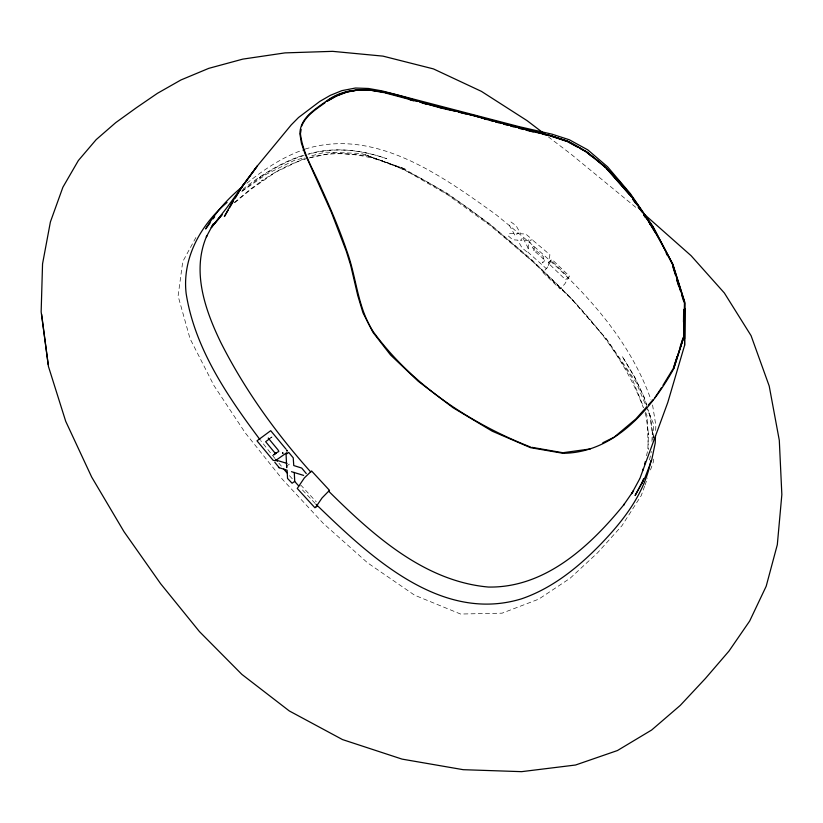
<?xml version="1.0" encoding="UTF-8"?>
<svg xmlns="http://www.w3.org/2000/svg" width="823" height="823" viewBox="0 0 823 823"><rect width="100%" height="100%" fill="white"/><g stroke="black" fill="none" stroke-linecap="round" stroke-linejoin="round"><path stroke-width="0.62" stroke-dasharray="4.12 3.09" d="M653.483 459.121L653.472 461.631L650.098 471.003M653.503 437.764L653.524 423.938L636.107 382.253L607.045 339.683L571.728 299.222L532.172 261.128L490.415 225.656L447.167 194.465L403.023 169.013L361.276 153.448L325.404 152.142L309.757 156.308M655.674 430.48L655.849 425.429L652.495 404.556M651.95 441.354L652.289 432.466L652.402 434.565L649.861 415.882L647.927 409.803M652.978 439.842L653.153 436.231L650.633 417.374L648.298 410.019M649.532 459.944L651.343 451.457M646.539 455.757L647.804 449.862L648.503 432.641L648.658 434.873L646.189 416.695L645.057 413.136M644.615 486.218L641.251 495.58L621.962 525.681L597.488 552.912L570.092 578.291L538.674 599.175L502.102 613.166L460.602 614.04L414.566 595.173L367.644 562.891L323.346 523.459L282.412 479.305L245.305 432.919L213.97 385.586L190.031 338.654L178.097 296.023L182.737 261.652L197.335 234.864M645.037 485.045L647.567 478.019M234.267 202.54L250.892 188.837L263.185 179.887L261.488 181.009C275.828 171.462 291.105 162.728 307.884 158.314M234.812 202.653L250.521 189.629L275.479 172.244L302.597 159.281L305.096 158.757M300.539 485.951L301.156 485.447L316.269 501.845M242.713 189.383C259.934 175.855 278.668 163.931 299.387 156.524L303.224 155.444M242.085 190.926L261.066 176.708L259.523 177.768C273.37 168.561 288.06 160.197 304.088 155.485M246.921 183.159C263.885 169.62 282.196 157.244 302.802 150.002M270.222 438.299L272.043 436.931L270.253 438.134M241.818 191.461L266.703 174.054L294.109 160.475L304.942 157.594M286.723 465.952L289.387 464.121M307.925 154.138C333.747 146.432 361.585 149.848 386.666 158.695C361.853 149.981 334.323 146.689 308.769 154.21M309.109 157.975C334.148 150.414 361.194 153.613 385.534 162.193L385.164 162.059C415.07 173.303 442.507 190.02 468.503 208.404L489.706 224.36C550.361 275.396 614.678 331.062 643.154 407.2M305.148 149.076C375.134 127.349 441.323 175.515 495.312 214.093C557.819 264.811 623.35 321.793 650.962 399.741M310.117 157.707L332.687 152.975L366.636 155.496L405.43 169.106L365.186 154.827L404.731 169.301L447.002 193.189L489.808 224L531.73 259.718L571.296 298.327L605.954 338.644L631.58 377.335L643.72 407.57M532.337 239.874L530.763 239.987L528.5 242.507L527.882 252.095L546.359 268.668L548.447 266.364L549.887 254.708L532.337 239.874A1.656 0.607 42.4 0 1 532.851 240.141M510.99 221.994L516.124 225.708L520.62 233.742L525.856 234.071L529.673 237.353L530.074 238.392L527.944 240.717L520.465 240.378L522.584 238.073L522.512 237.055L528.901 249.544M548.324 136.834L570.617 153.829L636.364 207.797M526.792 251.848L521.916 247.651L517.677 240.121L512.77 239.781L507.945 235.635L510.065 233.351L518.521 233.537L517.41 233.629L515.291 235.934L508.851 224.309M315.199 503.47L300.488 487.885M289.49 475.684L292.875 479.439M274.923 458.421L260.685 440.562M278.935 463.236L281.343 466.127M645.592 412.22L646.991 415.708L648.37 449.553M646.827 405.4L644.244 397.324L634.728 377.171L622.106 356.143L634.255 376.43L643.658 396.419L646.374 404.937M533.962 249.667L533.932 250.583L534.528 245.398L532.399 247.713L543.386 256.581L542.604 262.907L544.713 260.593L545.67 260.716L535.197 251.715L533.952 249.77M551.112 260.582L547.244 267.537L542.933 272.495L560.103 288.945L564.753 283.986L569.485 276.23L551.945 259.42L550.988 260.078L548.159 263.041L565.617 279.748L568.456 277.114L551.112 260.582M530.146 242.682L529.446 242.332A2.284 0.833 42.5 0 1 530.146 242.692"/><path stroke-width="1.23" d="M684.623 345.269L684.571 308.111L684.623 345.269L667.792 402.457L640.099 477.957M683.501 322.071L683.666 309.664M683.944 309.633L683.594 336.998L673.564 368.509L683.872 336.576L684.469 301.691L672.597 263.874L652.937 226.839L629.996 194.187L606.757 168.273L586.213 151.483L567.582 141.381L550.494 135.672L535.711 132.287M684.222 309.602L683.882 337.029L673.8 368.642C650.931 409.7 613.886 452.887 562.953 453.298L530.547 447.681L492.267 431.201L453.072 407.745L418.187 381.224L390.534 354.98L372.973 332.369L362.953 312.74L357.748 295.498L350.68 265.315L346.318 251.282L331.402 212.396L304.942 153.592L301.413 143.161L299.901 133.871C300.025 117.915 315.199 109.181 326.587 100.992C352.614 81.611 385.689 91.795 413.691 100.283M684.623 338.798L685.106 303.224L672.905 264.45L652.999 226.592L630.284 193.508L607.559 166.802L587.766 149.858L569.362 139.787L552.027 134.18L519.364 126.711L382.191 90.931L368.426 88.473L355.454 88.03L341.895 90.633L330.362 95.334L319.787 101.424L298.533 117.514L291.249 124.88L257.229 166.071L226.243 208.507L211.717 227.066L222.148 214.813M286.723 465.952L286.692 467.618L286.075 454.265L288.75 452.434L293.235 457.825L293.76 465.551L301.722 468.061L306.269 473.534M655.489 435.532L655.221 443.113L651.693 460.006L645.139 477.217L635.099 495.539L643.411 480.107L641.806 483.43L643.576 478.801M301.167 129.406L300.436 133.727C302.72 153.294 313.728 170.248 321.258 188.066C330.681 208.692 339.59 229.576 346.864 251.077C356.668 277.855 357.439 307.658 373.488 332.039C412.518 385.174 469.861 423.207 530.732 447.115M644.759 463.997L645.273 461.641M650.942 460.417C644.584 494.16 622.291 522.111 598.877 546.091C576.851 568.436 551.533 588.579 521.504 598.835C440.511 623.628 369.424 555.864 316.083 504.365M677.154 356.318L673.296 368.406L662.968 385.329M680.23 346.637L682.936 338.171M642.526 470.869L643.391 468.616M316.073 506.711L322.06 497.936L329.488 490.354L311.588 470.972L304.417 477.834L297.257 488.471L314.931 507.781L316.978 506.33M639.821 478.626L631.653 493.707L633.535 490.683L623.577 505.127L624.359 504.129C590.657 545.639 545.454 588.126 488.358 587.046C423.917 581.233 372.665 534.713 328.665 491.208M301.691 126.073C305.847 115.539 316.042 109.305 324.982 102.803M211.202 227.642L213.219 224.051L206.336 236.87L206.943 235.532C191.389 270.777 204.989 309.808 220.759 342.378C244.554 389.526 275.643 432.764 310.806 472.073M228.238 210.009L224.381 216.552L232.374 201.872L243.063 184.949L235.327 198.024M229.535 207.838L233.393 201.296M661.671 387.448L654.83 397.776M210.132 222.868L205.616 228.948C214.978 213.373 226.932 199.423 240.985 187.85M213.147 218.825L214.649 216.799M213.805 224.35L221.737 214.844M646.539 407.015L635.768 419.03L614.153 437.198L602.786 442.784M648.195 405.173L653.174 399.618M227.055 202.448C200.73 224.679 182.006 258.278 186.152 293.554C194.814 348.479 227.292 395.904 259.903 439.544M269.306 438.988L265.654 441.714L274.625 452.537L276.219 453.144L273.545 454.954C278.956 450.191 279.913 452.784 277.783 449.605L268.247 438.114L269.358 438.741M286.754 452.691L275.366 460.715L273.143 460.324L257.002 440.83L270.705 430.696L286.013 449.132M326.875 101.466L336.463 96.065L347.069 92.022M348.232 91.816L350.547 91.415M352.861 91.014L355.176 90.602M564.105 452.557L590.286 448.936M562.86 452.732L531.977 447.331M366.502 90.118L356.976 89.666L358.633 89.728L346.997 91.754L336.35 95.818L327.276 100.931C367.84 73.237 416.119 105.93 458.637 111.568M358.653 90.005L361.174 90.129M371.821 90.448L383.58 92.598M543.026 134.252L547.953 135.373M444.657 108.399L450.459 109.829M452.773 110.405L457.413 111.547M428.495 104.398L443.494 108.111M438.813 107.237L442.28 108.101M428.289 103.904L550.741 135.651L567.726 141.402M458.576 111.835L473.647 115.673M458.504 112.103L465.458 113.872M534.477 131.999L489.808 120.055M518.881 128.295L523.654 129.52M526.051 130.127L533.222 131.968M384.763 92.814L417.343 101.517M419.823 102.155L427.26 104.068M422.23 103.06L425.954 104.017M474.799 115.981L488.646 119.736M483.955 118.759L487.422 119.695M503.635 124.16L508.326 125.435M510.671 126.073L514.19 127.02M473.575 115.282C504.725 124.757 536.791 131.001 567.695 141.124C617.703 165.66 648.082 216.367 672.412 264.337M489.726 120.323L493.203 121.279M495.528 121.927L499.005 122.884M409.885 99.799L413.558 100.818M277.464 460.52L287.001 463.4M291.476 471.682L303.605 475.396M274.81 462.341L279.264 467.731M278.452 467.474L287.104 470.231L287.546 478.461L292.093 483.224L294.737 481.373L294.264 472.402M550.412 135.939L566.255 141.227M567.469 141.638L577.304 146.998M579.485 148.191L584.947 151.175M543.262 132.976L527.049 120.621L481.404 91.363L433.433 68.906L382.973 56.129L332.615 51.345L285.025 52.888L242.836 59.112L208.775 68.35L180.937 79.965L157.44 93.318L136.351 107.762L115.724 122.637L96.188 139.622L78.37 160.516L62.887 187.243L50.388 221.973L42.549 263.864L41.15 311.886L48.207 364.558M644.306 214.278L691.083 255.686L724.353 292.988L751.07 335.671L769.207 386.028L779.299 440.326L781.85 494.602L777.313 544.713L766.192 586.223L749.671 621.036L728.972 651.096L705.393 678.502L680.261 705.404L651.641 730.022L617.445 750.535L575.534 765.02L521.607 771.655L463.236 769.69L402.066 759.115L342.512 739.579L289.284 710.938L241.859 674.376L199.464 631.611L160.608 583.682L123.995 531.668L91.692 477.093L65.717 421.325L48.413 366.369L41.613 314.18M586.192 151.535L606.757 168.509L631.272 196.666M586.038 151.771L591.902 156.607M294.572 481.321L298.8 486.012M606.561 168.715L629.626 194.784M275.726 459.378L277.33 461.312M283.74 469.017L286.949 472.875M632.692 198.713L636.961 204.865M638.391 206.912L641.94 212.036M644.08 215.112L646.919 219.206M648.349 221.253L655.108 232.271M632.476 198.888L635.315 202.983M638.164 207.077L639.584 209.124M643.843 215.266L645.263 217.313M649.532 223.455L650.952 225.502M666.239 253.319L667.412 255.531M672.803 265.551L684.314 302.123M672.854 266.806L675.508 275.242M677.02 280.067L680.426 290.91M681.938 295.735L683.831 301.763M676.866 280.345L678.78 286.425M247.27 179.28L240.049 189.557L257.229 166.071L247.27 179.28M287.052 450.953L286.661 450.058A2.5 1.245 55.8 0 1 287.052 450.953M282.845 453.298L282.577 452.619A1.399 0.689 55.9 0 1 282.793 453.123L282.845 453.298"/></g></svg>
